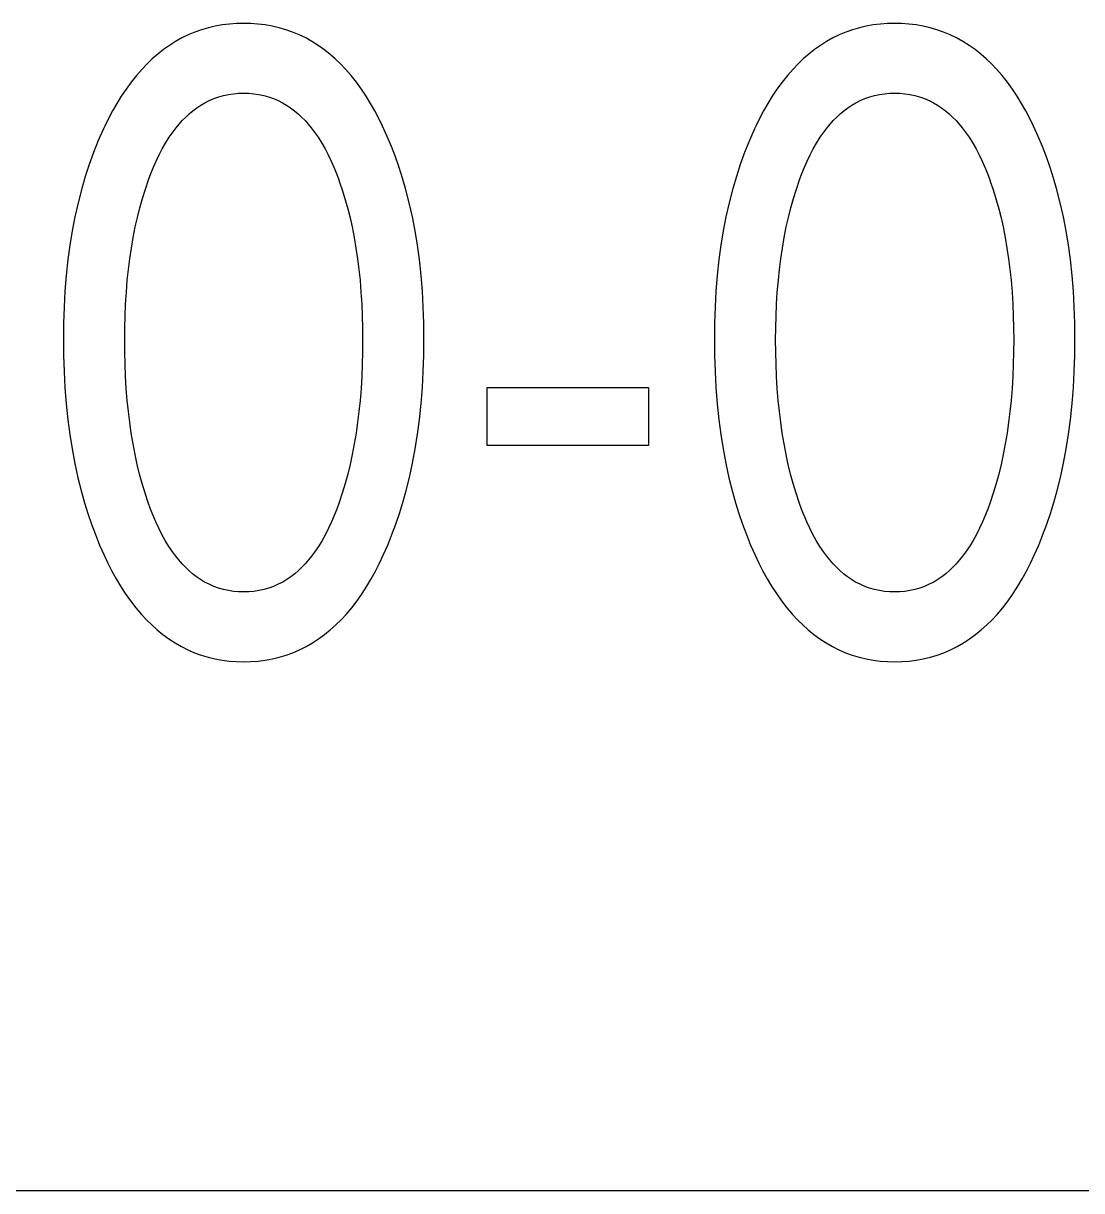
# Model space of a CAD drawing. Extents: x 0 to 420, y 0 to 297.
# Drawn here: x 197.406 to 200.329, y 186.173 to 189.398 of the extents above; entities that cross this region are included whole.
import ezdxf

# ---------------------------------------------------------------- set-up
doc = ezdxf.new("R2010")
doc.units = 0
doc.header["$LTSCALE"] = 23.1
doc.layers.add('10000_FRONT', color=7, linetype='CONTINUOUS')

msp = doc.modelspace()

# ---------------------------------------------------------------- linework, layer by layer
at = {"layer": '10000_FRONT', "color": 7, "linetype": 'CONTINUOUS'}
for p, q in [((197.9359, 189.3902), (197.9168, 189.3858)), ((197.9553, 189.3936), (197.9359, 189.3902)), ((197.9749, 189.396), (197.9553, 189.3936)), ((197.9946, 189.3975), (197.9749, 189.396)), ((198.0143, 189.398), (197.9946, 189.3975)), ((198.0341, 189.3975), (198.0143, 189.398)), ((198.0538, 189.3961), (198.0341, 189.3975)), ((198.0734, 189.3936), (198.0538, 189.3961)), ((198.0929, 189.3902), (198.0734, 189.3936)), ((198.1121, 189.3858), (198.0929, 189.3902)), ((199.7343, 189.3902), (199.7151, 189.3858)), ((199.7537, 189.3936), (199.7343, 189.3902)), ((199.7732, 189.396), (199.7537, 189.3936)), ((199.7929, 189.3975), (199.7732, 189.396)), ((199.8127, 189.398), (199.7929, 189.3975)), ((199.8324, 189.3975), (199.8127, 189.398)), ((199.8522, 189.3961), (199.8324, 189.3975)), ((199.8718, 189.3936), (199.8522, 189.3961)), ((199.8912, 189.3902), (199.8718, 189.3936)), ((199.9104, 189.3858), (199.8912, 189.3902)), ((197.8434, 189.3576), (197.826, 189.3479)), ((197.8614, 189.3664), (197.8434, 189.3576)), ((197.8795, 189.3739), (197.8614, 189.3664)), ((197.8979, 189.3804), (197.8795, 189.3739)), ((197.9168, 189.3858), (197.8979, 189.3804)), ((198.131, 189.3804), (198.1121, 189.3858)), ((198.1495, 189.3739), (198.131, 189.3804)), ((198.1676, 189.3664), (198.1495, 189.3739)), ((198.1856, 189.3576), (198.1676, 189.3664)), ((198.203, 189.3479), (198.1856, 189.3576)), ((199.6418, 189.3576), (199.6244, 189.3479)), ((199.6597, 189.3664), (199.6418, 189.3576)), ((199.6778, 189.3739), (199.6597, 189.3664)), ((199.6963, 189.3804), (199.6778, 189.3739)), ((199.7151, 189.3858), (199.6963, 189.3804)), ((199.9293, 189.3804), (199.9104, 189.3858)), ((199.9479, 189.3739), (199.9293, 189.3804)), ((199.966, 189.3664), (199.9479, 189.3739)), ((199.9839, 189.3576), (199.966, 189.3664)), ((200.0014, 189.3479), (199.9839, 189.3576)), ((197.7928, 189.3255), (197.7771, 189.3131)), ((197.8091, 189.3371), (197.7928, 189.3255)), ((197.826, 189.3479), (197.8091, 189.3371)), ((198.2199, 189.3372), (198.203, 189.3479)), ((198.2362, 189.3255), (198.2199, 189.3372)), ((198.252, 189.3131), (198.2362, 189.3255)), ((199.5912, 189.3255), (199.5754, 189.3131)), ((199.6075, 189.3371), (199.5912, 189.3255)), ((199.6244, 189.3479), (199.6075, 189.3371)), ((200.0182, 189.3372), (200.0014, 189.3479)), ((200.0346, 189.3255), (200.0182, 189.3372)), ((200.0503, 189.3131), (200.0346, 189.3255)), ((197.7619, 189.2999), (197.7474, 189.2861)), ((197.7771, 189.3131), (197.7619, 189.2999)), ((198.2671, 189.2999), (198.252, 189.3131)), ((198.2816, 189.2861), (198.2671, 189.2999)), ((199.5603, 189.2999), (199.5457, 189.2861)), ((199.5754, 189.3131), (199.5603, 189.2999)), ((200.0655, 189.2999), (200.0503, 189.3131)), ((200.08, 189.2861), (200.0655, 189.2999)), ((197.7335, 189.2716), (197.7179, 189.2538)), ((197.7474, 189.2861), (197.7335, 189.2716)), ((198.2955, 189.2716), (198.2816, 189.2861)), ((198.3111, 189.2538), (198.2955, 189.2716)), ((199.5319, 189.2716), (199.5162, 189.2538)), ((199.5457, 189.2861), (199.5319, 189.2716)), ((200.0939, 189.2716), (200.08, 189.2861)), ((200.1094, 189.2538), (200.0939, 189.2716)), ((197.7032, 189.2353), (197.6893, 189.2162)), ((197.7179, 189.2538), (197.7032, 189.2353)), ((198.3257, 189.2353), (198.3111, 189.2538)), ((198.3396, 189.2162), (198.3257, 189.2353)), ((199.5015, 189.2353), (199.4876, 189.2162)), ((199.5162, 189.2538), (199.5015, 189.2353)), ((200.1241, 189.2353), (200.1094, 189.2538)), ((200.1379, 189.2162), (200.1241, 189.2353)), ((197.6762, 189.1965), (197.6638, 189.1764)), ((197.6893, 189.2162), (197.6762, 189.1965)), ((197.9453, 189.1947), (197.9588, 189.1985)), ((197.9588, 189.1985), (197.9724, 189.2014)), ((197.9724, 189.2014), (197.9863, 189.2035)), ((197.9863, 189.2035), (198.0003, 189.2048)), ((198.0003, 189.2048), (198.0143, 189.2052)), ((198.0143, 189.2052), (198.0283, 189.2048)), ((198.0283, 189.2048), (198.0423, 189.2035)), ((198.0423, 189.2035), (198.0561, 189.2014)), ((198.0561, 189.2014), (198.0698, 189.1985)), ((198.0698, 189.1985), (198.0833, 189.1947)), ((198.3526, 189.1965), (198.3396, 189.2162)), ((198.3649, 189.1764), (198.3526, 189.1965)), ((199.4745, 189.1965), (199.4622, 189.1764)), ((199.4876, 189.2162), (199.4745, 189.1965)), ((199.7437, 189.1947), (199.7571, 189.1985)), ((199.7571, 189.1985), (199.7708, 189.2014)), ((199.7708, 189.2014), (199.7847, 189.2035)), ((199.7847, 189.2035), (199.7986, 189.2048)), ((199.7986, 189.2048), (199.8127, 189.2052)), ((199.8127, 189.2052), (199.8267, 189.2048)), ((199.8267, 189.2048), (199.8407, 189.2035)), ((199.8407, 189.2035), (199.8545, 189.2014)), ((199.8545, 189.2014), (199.8682, 189.1985)), ((199.8682, 189.1985), (199.8816, 189.1947)), ((200.151, 189.1965), (200.1379, 189.2162)), ((200.1633, 189.1764), (200.151, 189.1965)), ((197.6638, 189.1764), (197.6521, 189.1558)), ((197.874, 189.1566), (197.8846, 189.1645)), ((197.8846, 189.1645), (197.8956, 189.1719)), ((197.8956, 189.1719), (197.907, 189.1786)), ((197.907, 189.1786), (197.9194, 189.1848)), ((197.9194, 189.1848), (197.9322, 189.1902)), ((197.9322, 189.1902), (197.9453, 189.1947)), ((198.0833, 189.1947), (198.0964, 189.1902)), ((198.0964, 189.1902), (198.1092, 189.1848)), ((198.1092, 189.1848), (198.1216, 189.1786)), ((198.1216, 189.1786), (198.133, 189.1719)), ((198.133, 189.1719), (198.144, 189.1645)), ((198.144, 189.1645), (198.1546, 189.1566)), ((198.3766, 189.1558), (198.3649, 189.1764)), ((199.4622, 189.1764), (199.4505, 189.1558)), ((199.6724, 189.1566), (199.6829, 189.1645)), ((199.6829, 189.1645), (199.6939, 189.1719)), ((199.6939, 189.1719), (199.7053, 189.1786)), ((199.7053, 189.1786), (199.7177, 189.1848)), ((199.7177, 189.1848), (199.7305, 189.1902)), ((199.7305, 189.1902), (199.7437, 189.1947)), ((199.8816, 189.1947), (199.8948, 189.1902)), ((199.8948, 189.1902), (199.9076, 189.1848)), ((199.9076, 189.1848), (199.92, 189.1786)), ((199.92, 189.1786), (199.9314, 189.1719)), ((199.9314, 189.1719), (199.9424, 189.1645)), ((199.9424, 189.1645), (199.9529, 189.1566)), ((200.1749, 189.1558), (200.1633, 189.1764)), ((197.6411, 189.1349), (197.6306, 189.1136)), ((197.6521, 189.1558), (197.6411, 189.1349)), ((197.8448, 189.1294), (197.8542, 189.139)), ((197.8542, 189.139), (197.8639, 189.148)), ((197.8639, 189.148), (197.874, 189.1566)), ((198.1546, 189.1566), (198.1647, 189.148)), ((198.1647, 189.148), (198.1744, 189.139)), ((198.1744, 189.139), (198.1838, 189.1294)), ((198.3876, 189.1348), (198.3766, 189.1558)), ((198.398, 189.1136), (198.3876, 189.1348)), ((199.4394, 189.1349), (199.429, 189.1136)), ((199.4505, 189.1558), (199.4394, 189.1349)), ((199.6432, 189.1294), (199.6525, 189.139)), ((199.6525, 189.139), (199.6622, 189.148)), ((199.6622, 189.148), (199.6724, 189.1566)), ((199.9529, 189.1566), (199.9631, 189.148)), ((199.9631, 189.148), (199.9728, 189.139)), ((199.9728, 189.139), (199.9821, 189.1294)), ((200.1859, 189.1348), (200.1749, 189.1558)), ((200.1963, 189.1136), (200.1859, 189.1348)), ((197.6271, 189.1061), (197.6128, 189.074)), ((197.6306, 189.1136), (197.6271, 189.1061)), ((197.8194, 189.0986), (197.8274, 189.1092)), ((197.8274, 189.1092), (197.8359, 189.1195)), ((197.8359, 189.1195), (197.8448, 189.1294)), ((198.1838, 189.1294), (198.1927, 189.1195)), ((198.1927, 189.1195), (198.2011, 189.1092)), ((198.2011, 189.1092), (198.2092, 189.0986)), ((198.4107, 189.0857), (198.398, 189.1136)), ((199.4255, 189.1061), (199.4112, 189.074)), ((199.429, 189.1136), (199.4255, 189.1061)), ((199.6177, 189.0986), (199.6258, 189.1092)), ((199.6258, 189.1092), (199.6343, 189.1195)), ((199.6343, 189.1195), (199.6432, 189.1294)), ((199.9821, 189.1294), (199.991, 189.1195)), ((199.991, 189.1195), (199.9995, 189.1092)), ((199.9995, 189.1092), (200.0076, 189.0986)), ((200.209, 189.0857), (200.1963, 189.1136)), ((197.6128, 189.074), (197.5998, 189.0413)), ((197.7893, 189.0511), (197.7986, 189.0673)), ((197.7986, 189.0673), (197.8086, 189.0832)), ((197.8086, 189.0832), (197.8194, 189.0986)), ((198.2092, 189.0986), (198.22, 189.0832)), ((198.22, 189.0832), (198.23, 189.0673)), ((198.23, 189.0673), (198.2393, 189.0511)), ((198.4225, 189.0574), (198.4107, 189.0857)), ((199.4112, 189.074), (199.3981, 189.0413)), ((199.5876, 189.0511), (199.5969, 189.0673)), ((199.5969, 189.0673), (199.6069, 189.0832)), ((199.6069, 189.0832), (199.6177, 189.0986)), ((200.0076, 189.0986), (200.0184, 189.0832)), ((200.0184, 189.0832), (200.0284, 189.0673)), ((200.0284, 189.0673), (200.0377, 189.0511)), ((200.2209, 189.0574), (200.209, 189.0857)), ((197.5998, 189.0413), (197.5878, 189.0083)), ((197.7806, 189.0345), (197.7893, 189.0511)), ((198.2393, 189.0511), (198.248, 189.0345)), ((198.4335, 189.0287), (198.4225, 189.0574)), ((199.3981, 189.0413), (199.3861, 189.0083)), ((199.579, 189.0345), (199.5876, 189.0511)), ((200.0377, 189.0511), (200.0463, 189.0345)), ((200.2319, 189.0287), (200.2209, 189.0574)), ((197.5878, 189.0083), (197.5769, 188.9749)), ((197.7651, 189.0004), (197.7726, 189.0175)), ((197.7726, 189.0175), (197.7806, 189.0345)), ((198.248, 189.0345), (198.256, 189.0175)), ((198.256, 189.0175), (198.2635, 189.0004)), ((198.4437, 188.9998), (198.4335, 189.0287)), ((199.3861, 189.0083), (199.3753, 188.9749)), ((199.5634, 189.0004), (199.5709, 189.0175)), ((199.5709, 189.0175), (199.579, 189.0345)), ((200.0463, 189.0345), (200.0544, 189.0175)), ((200.0544, 189.0175), (200.0619, 189.0004)), ((200.242, 188.9998), (200.2319, 189.0287)), ((197.5769, 188.9749), (197.567, 188.9412)), ((197.7515, 188.9654), (197.7581, 188.983)), ((197.7581, 188.983), (197.7651, 189.0004)), ((198.2635, 189.0004), (198.2705, 188.983)), ((198.2705, 188.983), (198.2771, 188.9654)), ((198.453, 188.9706), (198.4437, 188.9998)), ((198.4615, 188.9412), (198.453, 188.9706)), ((199.3753, 188.9749), (199.3654, 188.9412)), ((199.5499, 188.9654), (199.5564, 188.983)), ((199.5564, 188.983), (199.5634, 189.0004)), ((200.0619, 189.0004), (200.0689, 188.983)), ((200.0689, 188.983), (200.0755, 188.9654)), ((200.2514, 188.9706), (200.242, 188.9998)), ((200.2599, 188.9412), (200.2514, 188.9706)), ((197.567, 188.9412), (197.5571, 188.9025)), ((197.7347, 188.914), (197.7427, 188.9399)), ((197.7427, 188.9399), (197.7515, 188.9654)), ((198.2771, 188.9654), (198.2792, 188.9596)), ((198.2792, 188.9596), (198.2874, 188.9351)), ((198.4715, 188.9025), (198.4615, 188.9412)), ((199.3654, 188.9412), (199.3554, 188.9025)), ((199.533, 188.914), (199.5411, 188.9399)), ((199.5411, 188.9399), (199.5499, 188.9654)), ((200.0755, 188.9654), (200.0775, 188.9596)), ((200.0775, 188.9596), (200.0858, 188.9351)), ((200.2699, 188.9025), (200.2599, 188.9412)), ((197.7274, 188.888), (197.7347, 188.914)), ((198.2874, 188.9351), (198.295, 188.9105)), ((198.295, 188.9105), (198.3018, 188.8856)), ((199.5257, 188.888), (199.533, 188.914)), ((200.0858, 188.9351), (200.0933, 188.9105)), ((200.0933, 188.9105), (200.1002, 188.8856)), ((197.5571, 188.9025), (197.5483, 188.8635)), ((197.7208, 188.8618), (197.7274, 188.888)), ((198.3018, 188.8856), (198.3081, 188.8606)), ((198.4803, 188.8635), (198.4715, 188.9025)), ((199.3554, 188.9025), (199.3467, 188.8635)), ((199.5192, 188.8618), (199.5257, 188.888)), ((200.1002, 188.8856), (200.1064, 188.8606)), ((200.2787, 188.8635), (200.2699, 188.9025)), ((197.5483, 188.8635), (197.5407, 188.8243)), ((197.7149, 188.8355), (197.7208, 188.8618)), ((198.3081, 188.8606), (198.3137, 188.8355)), ((198.4879, 188.8243), (198.4803, 188.8635)), ((199.3467, 188.8635), (199.3391, 188.8243)), ((199.5132, 188.8355), (199.5192, 188.8618)), ((200.1064, 188.8606), (200.1121, 188.8355)), ((200.2862, 188.8243), (200.2787, 188.8635)), ((197.5407, 188.8243), (197.5343, 188.7848)), ((197.7091, 188.8062), (197.7149, 188.8355)), ((198.3137, 188.8355), (198.3195, 188.8062)), ((198.4943, 188.7848), (198.4879, 188.8243)), ((199.3391, 188.8243), (199.3326, 188.7848)), ((199.5074, 188.8062), (199.5132, 188.8355)), ((200.1121, 188.8355), (200.1179, 188.8062)), ((200.2927, 188.7848), (200.2862, 188.8243)), ((197.5343, 188.7848), (197.5289, 188.7452)), ((197.704, 188.7768), (197.7091, 188.8062)), ((198.3195, 188.8062), (198.3246, 188.7768)), ((198.4997, 188.7452), (198.4943, 188.7848)), ((199.3326, 188.7848), (199.3273, 188.7452)), ((199.5024, 188.7768), (199.5074, 188.8062)), ((200.1179, 188.8062), (200.1229, 188.7768)), ((200.2981, 188.7452), (200.2927, 188.7848)), ((197.5289, 188.7452), (197.5242, 188.7015)), ((197.696, 188.7177), (197.6997, 188.7473)), ((197.6997, 188.7473), (197.704, 188.7768)), ((198.3246, 188.7768), (198.3289, 188.7473)), ((198.3289, 188.7473), (198.3326, 188.7177)), ((198.5044, 188.7015), (198.4997, 188.7452)), ((199.3273, 188.7452), (199.3225, 188.7015)), ((199.4943, 188.7177), (199.498, 188.7473)), ((199.498, 188.7473), (199.5024, 188.7768)), ((200.1229, 188.7768), (200.1273, 188.7473)), ((200.1273, 188.7473), (200.131, 188.7177)), ((200.3028, 188.7015), (200.2981, 188.7452)), ((197.6929, 188.6881), (197.696, 188.7177)), ((198.3326, 188.7177), (198.3357, 188.6881)), ((199.4913, 188.6881), (199.4943, 188.7177)), ((200.131, 188.7177), (200.1341, 188.6881)), ((197.5242, 188.7015), (197.5206, 188.6576)), ((197.6902, 188.6552), (197.6929, 188.6881)), ((198.3357, 188.6881), (198.3384, 188.6552)), ((198.508, 188.6576), (198.5044, 188.7015)), ((199.3225, 188.7015), (199.3189, 188.6576)), ((199.4885, 188.6552), (199.4913, 188.6881)), ((200.1341, 188.6881), (200.1368, 188.6552)), ((200.3064, 188.6576), (200.3028, 188.7015)), ((197.5206, 188.6576), (197.5181, 188.6137)), ((197.6881, 188.6222), (197.6902, 188.6552)), ((198.3384, 188.6552), (198.3405, 188.6222)), ((198.5105, 188.6137), (198.508, 188.6576)), ((199.3189, 188.6576), (199.3165, 188.6137)), ((199.4865, 188.6222), (199.4885, 188.6552)), ((200.1368, 188.6552), (200.1388, 188.6222)), ((200.3088, 188.6137), (200.3064, 188.6576)), ((197.6867, 188.5893), (197.6881, 188.6222)), ((198.3405, 188.6222), (198.3419, 188.5893)), ((199.485, 188.5893), (199.4865, 188.6222)), ((200.1388, 188.6222), (200.1403, 188.5893)), ((197.5181, 188.6137), (197.5167, 188.5697)), ((197.6859, 188.5563), (197.6867, 188.5893)), ((198.3419, 188.5893), (198.3427, 188.5563)), ((198.5119, 188.5697), (198.5105, 188.6137)), ((199.3165, 188.6137), (199.315, 188.5697)), ((199.4842, 188.5563), (199.485, 188.5893)), ((200.1403, 188.5893), (200.1411, 188.5563)), ((200.3103, 188.5697), (200.3088, 188.6137)), ((197.5167, 188.5697), (197.5162, 188.5257)), ((197.6856, 188.5233), (197.6859, 188.5563)), ((198.3427, 188.5563), (198.343, 188.5233)), ((198.5124, 188.5257), (198.5119, 188.5697)), ((199.315, 188.5697), (199.3145, 188.5257)), ((199.4839, 188.5233), (199.4842, 188.5563)), ((200.1411, 188.5563), (200.1414, 188.5233)), ((200.3108, 188.5257), (200.3103, 188.5697)), ((197.5162, 188.5257), (197.5166, 188.4809)), ((197.6858, 188.4898), (197.6856, 188.5233)), ((198.343, 188.5233), (198.3428, 188.4898)), ((198.512, 188.481), (198.5124, 188.5257)), ((199.3145, 188.5257), (199.315, 188.4809)), ((199.4842, 188.4898), (199.4839, 188.5233)), ((200.1414, 188.5233), (200.1411, 188.4898)), ((200.3103, 188.481), (200.3108, 188.5257)), ((197.6866, 188.4563), (197.6858, 188.4898)), ((198.3428, 188.4898), (198.3419, 188.4563)), ((199.485, 188.4563), (199.4842, 188.4898)), ((200.1411, 188.4898), (200.1403, 188.4563)), ((197.5166, 188.4809), (197.518, 188.4362)), ((197.6881, 188.4229), (197.6866, 188.4563)), ((198.3419, 188.4563), (198.3405, 188.4229)), ((198.5106, 188.4364), (198.512, 188.481)), ((199.315, 188.4809), (199.3164, 188.4362)), ((199.4864, 188.4229), (199.485, 188.4563)), ((200.1403, 188.4563), (200.1389, 188.4229)), ((200.3089, 188.4364), (200.3103, 188.481)), ((197.518, 188.4362), (197.5205, 188.3915)), ((197.6901, 188.3894), (197.6881, 188.4229)), ((198.3405, 188.4229), (198.3385, 188.3894)), ((198.5081, 188.3918), (198.5106, 188.4364)), ((199.3164, 188.4362), (199.3188, 188.3915)), ((199.4885, 188.3894), (199.4864, 188.4229)), ((200.1389, 188.4229), (200.1369, 188.3894)), ((200.3065, 188.3918), (200.3089, 188.4364)), ((197.5205, 188.3915), (197.524, 188.3469)), ((198.5046, 188.3473), (198.5081, 188.3918)), ((198.6873, 188.2317), (198.6873, 188.3919)), ((198.6873, 188.3919), (199.1323, 188.3919)), ((199.1323, 188.3919), (199.1323, 188.2317)), ((199.3188, 188.3915), (199.3224, 188.3469)), ((200.3029, 188.3473), (200.3065, 188.3918)), ((197.6928, 188.3561), (197.6901, 188.3894)), ((198.3385, 188.3894), (198.3358, 188.3561)), ((199.4912, 188.3561), (199.4885, 188.3894)), ((200.1369, 188.3894), (200.1342, 188.3561)), ((197.524, 188.3469), (197.5287, 188.3024)), ((197.6958, 188.3259), (197.6928, 188.3561)), ((197.6995, 188.2959), (197.6958, 188.3259)), ((198.3328, 188.3259), (198.3291, 188.2959)), ((198.3358, 188.3561), (198.3328, 188.3259)), ((198.4999, 188.3029), (198.5046, 188.3473)), ((199.3224, 188.3469), (199.3271, 188.3024)), ((199.4942, 188.3259), (199.4912, 188.3561)), ((199.4979, 188.2959), (199.4942, 188.3259)), ((200.1311, 188.3259), (200.1275, 188.2959)), ((200.1342, 188.3561), (200.1311, 188.3259)), ((200.2983, 188.3029), (200.3029, 188.3473)), ((197.5287, 188.3024), (197.534, 188.2622)), ((197.7038, 188.2659), (197.6995, 188.2959)), ((198.3291, 188.2959), (198.3248, 188.2659)), ((198.4946, 188.2627), (198.4999, 188.3029)), ((199.3271, 188.3024), (199.3323, 188.2622)), ((199.5021, 188.2659), (199.4979, 188.2959)), ((200.1275, 188.2959), (200.1232, 188.2659)), ((200.293, 188.2627), (200.2983, 188.3029)), ((197.534, 188.2622), (197.5403, 188.2221)), ((197.7088, 188.236), (197.7038, 188.2659)), ((198.3248, 188.2659), (198.3198, 188.236)), ((198.4883, 188.2226), (198.4946, 188.2627)), ((199.3323, 188.2622), (199.3387, 188.2221)), ((199.5071, 188.236), (199.5021, 188.2659)), ((200.1232, 188.2659), (200.1182, 188.236)), ((200.2866, 188.2226), (200.293, 188.2627)), ((197.7145, 188.2063), (197.7088, 188.236)), ((198.3198, 188.236), (198.3141, 188.2063)), ((199.1323, 188.2317), (198.6873, 188.2317)), ((199.5128, 188.2063), (199.5071, 188.236)), ((200.1182, 188.236), (200.1125, 188.2063)), ((197.5403, 188.2221), (197.5478, 188.1822)), ((197.7203, 188.1794), (197.7145, 188.2063)), ((198.3141, 188.2063), (198.3083, 188.1794)), ((198.4808, 188.1827), (198.4883, 188.2226)), ((199.3387, 188.2221), (199.3461, 188.1822)), ((199.5187, 188.1794), (199.5128, 188.2063)), ((200.1125, 188.2063), (200.1067, 188.1794)), ((200.2792, 188.1827), (200.2866, 188.2226)), ((197.5478, 188.1822), (197.5564, 188.1425)), ((197.7268, 188.1528), (197.7203, 188.1794)), ((198.3083, 188.1794), (198.3018, 188.1528)), ((198.4722, 188.1431), (198.4808, 188.1827)), ((199.3461, 188.1822), (199.3547, 188.1425)), ((199.5251, 188.1528), (199.5187, 188.1794)), ((200.1067, 188.1794), (200.1002, 188.1528)), ((200.2706, 188.1431), (200.2792, 188.1827)), ((197.5564, 188.1425), (197.5662, 188.1032)), ((197.734, 188.1263), (197.7268, 188.1528)), ((198.3018, 188.1528), (198.2946, 188.1263)), ((198.4624, 188.1037), (198.4722, 188.1431)), ((199.3547, 188.1425), (199.3646, 188.1032)), ((199.5323, 188.1263), (199.5251, 188.1528)), ((200.1002, 188.1528), (200.093, 188.1263)), ((200.2607, 188.1037), (200.2706, 188.1431)), ((197.5662, 188.1032), (197.5746, 188.0733)), ((197.7419, 188.1), (197.734, 188.1263)), ((197.7506, 188.0739), (197.7419, 188.1)), ((198.2867, 188.1), (198.278, 188.0739)), ((198.2946, 188.1263), (198.2867, 188.1)), ((198.454, 188.0738), (198.4624, 188.1037)), ((199.3646, 188.1032), (199.373, 188.0733)), ((199.5403, 188.1), (199.5323, 188.1263)), ((199.5489, 188.0739), (199.5403, 188.1)), ((200.0851, 188.1), (200.0764, 188.0739)), ((200.093, 188.1263), (200.0851, 188.1)), ((200.2523, 188.0738), (200.2607, 188.1037)), ((197.5746, 188.0733), (197.5838, 188.0437)), ((197.7571, 188.0558), (197.7506, 188.0739)), ((198.278, 188.0739), (198.2715, 188.0558)), ((198.4448, 188.0441), (198.454, 188.0738)), ((199.373, 188.0733), (199.3822, 188.0437)), ((199.5555, 188.0558), (199.5489, 188.0739)), ((200.0764, 188.0739), (200.0698, 188.0558)), ((200.2431, 188.0441), (200.2523, 188.0738)), ((197.5838, 188.0437), (197.5938, 188.0144)), ((197.7641, 188.038), (197.7571, 188.0558)), ((197.7716, 188.0203), (197.7641, 188.038)), ((198.2645, 188.038), (198.257, 188.0203)), ((198.2715, 188.0558), (198.2645, 188.038)), ((198.4348, 188.0146), (198.4448, 188.0441)), ((199.3822, 188.0437), (199.3921, 188.0144)), ((199.5625, 188.038), (199.5555, 188.0558)), ((199.57, 188.0203), (199.5625, 188.038)), ((200.0628, 188.038), (200.0554, 188.0203)), ((200.0698, 188.0558), (200.0628, 188.038)), ((200.2332, 188.0146), (200.2431, 188.0441)), ((197.5938, 188.0144), (197.6046, 187.9853)), ((197.7797, 188.0029), (197.7716, 188.0203)), ((197.7883, 187.9858), (197.7797, 188.0029)), ((198.2489, 188.0029), (198.2403, 187.9858)), ((198.257, 188.0203), (198.2489, 188.0029)), ((198.424, 187.9855), (198.4348, 188.0146)), ((199.3921, 188.0144), (199.4029, 187.9853)), ((199.578, 188.0029), (199.57, 188.0203)), ((199.5867, 187.9858), (199.578, 188.0029)), ((200.0473, 188.0029), (200.0386, 187.9858)), ((200.0554, 188.0203), (200.0473, 188.0029)), ((200.2224, 187.9855), (200.2332, 188.0146)), ((197.6046, 187.9853), (197.6163, 187.9565)), ((197.7976, 187.969), (197.7883, 187.9858)), ((198.2403, 187.9858), (198.2309, 187.969)), ((198.4123, 187.9566), (198.424, 187.9855)), ((199.4029, 187.9853), (199.4146, 187.9565)), ((199.596, 187.969), (199.5867, 187.9858)), ((200.0386, 187.9858), (200.0293, 187.969)), ((200.2107, 187.9566), (200.2224, 187.9855)), ((197.6163, 187.9565), (197.6288, 187.9281)), ((197.8077, 187.9526), (197.7976, 187.969)), ((197.8185, 187.9367), (197.8077, 187.9526)), ((198.2209, 187.9526), (198.21, 187.9367)), ((198.2309, 187.969), (198.2209, 187.9526)), ((198.3998, 187.9281), (198.4123, 187.9566)), ((199.4146, 187.9565), (199.4272, 187.9281)), ((199.6061, 187.9526), (199.596, 187.969)), ((199.6169, 187.9367), (199.6061, 187.9526)), ((200.0192, 187.9526), (200.0084, 187.9367)), ((200.0293, 187.969), (200.0192, 187.9526)), ((200.1982, 187.9281), (200.2107, 187.9566)), ((197.6288, 187.9281), (197.6392, 187.9062)), ((197.6392, 187.9062), (197.6502, 187.8846)), ((197.8266, 187.9258), (197.8185, 187.9367)), ((197.8351, 187.9152), (197.8266, 187.9258)), ((197.844, 187.905), (197.8351, 187.9152)), ((198.1935, 187.9152), (198.1846, 187.905)), ((198.202, 187.9258), (198.1935, 187.9152)), ((198.21, 187.9367), (198.202, 187.9258)), ((198.3785, 187.8846), (198.3894, 187.9062)), ((198.3894, 187.9062), (198.3998, 187.9281)), ((199.4272, 187.9281), (199.4376, 187.9062)), ((199.4376, 187.9062), (199.4486, 187.8846)), ((199.625, 187.9258), (199.6169, 187.9367)), ((199.6335, 187.9152), (199.625, 187.9258)), ((199.6424, 187.905), (199.6335, 187.9152)), ((199.9918, 187.9152), (199.9829, 187.905)), ((200.0003, 187.9258), (199.9918, 187.9152)), ((200.0084, 187.9367), (200.0003, 187.9258)), ((200.1768, 187.8846), (200.1878, 187.9062)), ((200.1878, 187.9062), (200.1982, 187.9281)), ((197.6502, 187.8846), (197.6619, 187.8634)), ((197.8533, 187.8952), (197.844, 187.905)), ((197.8631, 187.8859), (197.8533, 187.8952)), ((197.8733, 187.877), (197.8631, 187.8859)), ((197.8839, 187.8688), (197.8733, 187.877)), ((198.1553, 187.877), (198.1447, 187.8688)), ((198.1655, 187.8859), (198.1553, 187.877)), ((198.1753, 187.8952), (198.1655, 187.8859)), ((198.1846, 187.905), (198.1753, 187.8952)), ((198.3669, 187.8634), (198.3785, 187.8846)), ((199.4486, 187.8846), (199.4603, 187.8634)), ((199.6517, 187.8952), (199.6424, 187.905)), ((199.6614, 187.8859), (199.6517, 187.8952)), ((199.6716, 187.877), (199.6614, 187.8859)), ((199.6823, 187.8688), (199.6716, 187.877)), ((199.9537, 187.877), (199.9431, 187.8688)), ((199.9639, 187.8859), (199.9537, 187.877)), ((199.9736, 187.8952), (199.9639, 187.8859)), ((199.9829, 187.905), (199.9736, 187.8952)), ((200.1652, 187.8634), (200.1768, 187.8846)), ((197.6619, 187.8634), (197.6743, 187.8425)), ((197.6743, 187.8425), (197.6874, 187.8222)), ((197.8949, 187.8612), (197.8839, 187.8688)), ((197.9065, 187.8543), (197.8949, 187.8612)), ((197.9189, 187.848), (197.9065, 187.8543)), ((197.9317, 187.8424), (197.9189, 187.848)), ((197.9449, 187.8377), (197.9317, 187.8424)), ((198.0969, 187.8424), (198.0837, 187.8377)), ((198.1097, 187.848), (198.0969, 187.8424)), ((198.1221, 187.8543), (198.1097, 187.848)), ((198.1336, 187.8612), (198.1221, 187.8543)), ((198.1447, 187.8688), (198.1336, 187.8612)), ((198.3415, 187.8222), (198.3545, 187.8425)), ((198.3545, 187.8425), (198.3669, 187.8634)), ((199.4603, 187.8634), (199.4726, 187.8425)), ((199.4726, 187.8425), (199.4858, 187.8222)), ((199.6933, 187.8612), (199.6823, 187.8688)), ((199.7048, 187.8543), (199.6933, 187.8612)), ((199.7172, 187.848), (199.7048, 187.8543)), ((199.7301, 187.8424), (199.7172, 187.848)), ((199.7433, 187.8377), (199.7301, 187.8424)), ((199.8952, 187.8424), (199.882, 187.8377)), ((199.9081, 187.848), (199.8952, 187.8424)), ((199.9205, 187.8543), (199.9081, 187.848)), ((199.932, 187.8612), (199.9205, 187.8543)), ((199.9431, 187.8688), (199.932, 187.8612)), ((200.1398, 187.8222), (200.1529, 187.8425)), ((200.1529, 187.8425), (200.1652, 187.8634)), ((197.6874, 187.8222), (197.7013, 187.8024)), ((197.9584, 187.8338), (197.9449, 187.8377)), ((197.9722, 187.8308), (197.9584, 187.8338)), ((197.9861, 187.8286), (197.9722, 187.8308)), ((198.0002, 187.8273), (197.9861, 187.8286)), ((198.0143, 187.8269), (198.0002, 187.8273)), ((198.0284, 187.8273), (198.0143, 187.8269)), ((198.0425, 187.8286), (198.0284, 187.8273)), ((198.0564, 187.8308), (198.0425, 187.8286)), ((198.0702, 187.8338), (198.0564, 187.8308)), ((198.0837, 187.8377), (198.0702, 187.8338)), ((198.3276, 187.8024), (198.3415, 187.8222)), ((199.4858, 187.8222), (199.4997, 187.8024)), ((199.7568, 187.8338), (199.7433, 187.8377)), ((199.7706, 187.8308), (199.7568, 187.8338)), ((199.7845, 187.8286), (199.7706, 187.8308)), ((199.7985, 187.8273), (199.7845, 187.8286)), ((199.8127, 187.8269), (199.7985, 187.8273)), ((199.8268, 187.8273), (199.8127, 187.8269)), ((199.8408, 187.8286), (199.8268, 187.8273)), ((199.8548, 187.8308), (199.8408, 187.8286)), ((199.8685, 187.8338), (199.8548, 187.8308)), ((199.882, 187.8377), (199.8685, 187.8338)), ((200.1259, 187.8024), (200.1398, 187.8222)), ((197.7013, 187.8024), (197.7161, 187.7833)), ((197.7161, 187.7833), (197.7319, 187.7648)), ((198.2971, 187.7648), (198.3128, 187.7833)), ((198.3128, 187.7833), (198.3276, 187.8024)), ((199.4997, 187.8024), (199.5145, 187.7833)), ((199.5145, 187.7833), (199.5302, 187.7648)), ((200.0955, 187.7648), (200.1112, 187.7833)), ((200.1112, 187.7833), (200.1259, 187.8024)), ((197.7319, 187.7648), (197.7458, 187.7499)), ((197.7458, 187.7499), (197.7603, 187.7356)), ((198.2687, 187.7356), (198.2833, 187.7499)), ((198.2833, 187.7499), (198.2971, 187.7648)), ((199.5302, 187.7648), (199.5441, 187.7499)), ((199.5441, 187.7499), (199.5587, 187.7356)), ((200.0671, 187.7356), (200.0816, 187.7499)), ((200.0816, 187.7499), (200.0955, 187.7648)), ((197.7603, 187.7356), (197.7755, 187.722)), ((197.7755, 187.722), (197.7913, 187.7091)), ((198.2377, 187.7091), (198.2535, 187.722)), ((198.2535, 187.722), (198.2687, 187.7356)), ((199.5587, 187.7356), (199.5738, 187.722)), ((199.5738, 187.722), (199.5896, 187.7091)), ((200.0361, 187.7091), (200.0519, 187.722)), ((200.0519, 187.722), (200.0671, 187.7356)), ((197.7913, 187.7091), (197.8077, 187.6971)), ((197.8077, 187.6971), (197.8247, 187.686)), ((197.8247, 187.686), (197.8423, 187.6758)), ((198.1868, 187.6758), (198.2043, 187.686)), ((198.2043, 187.686), (198.2213, 187.6971)), ((198.2213, 187.6971), (198.2377, 187.7091)), ((199.5896, 187.7091), (199.6061, 187.6971)), ((199.6061, 187.6971), (199.6231, 187.686)), ((199.6231, 187.686), (199.6406, 187.6758)), ((199.9851, 187.6758), (200.0027, 187.686)), ((200.0027, 187.686), (200.0197, 187.6971)), ((200.0197, 187.6971), (200.0361, 187.7091)), ((197.8423, 187.6758), (197.8604, 187.6668)), ((197.8604, 187.6668), (197.8785, 187.659)), ((197.8785, 187.659), (197.8971, 187.6524)), ((197.8971, 187.6524), (197.916, 187.6467)), ((198.1128, 187.6467), (198.1318, 187.6523)), ((198.1318, 187.6523), (198.1504, 187.659)), ((198.1504, 187.659), (198.1686, 187.6668)), ((198.1686, 187.6668), (198.1868, 187.6758)), ((199.6406, 187.6758), (199.6587, 187.6668)), ((199.6587, 187.6668), (199.6769, 187.659)), ((199.6769, 187.659), (199.6954, 187.6524)), ((199.6954, 187.6524), (199.7144, 187.6467)), ((199.9112, 187.6467), (199.9302, 187.6523)), ((199.9302, 187.6523), (199.9488, 187.659)), ((199.9488, 187.659), (199.967, 187.6668)), ((199.967, 187.6668), (199.9851, 187.6758)), ((197.916, 187.6467), (197.9353, 187.6422)), ((197.9353, 187.6422), (197.9548, 187.6386)), ((197.9548, 187.6386), (197.9746, 187.6361)), ((197.9746, 187.6361), (197.9944, 187.6346)), ((197.9944, 187.6346), (198.0143, 187.6341)), ((198.0143, 187.6341), (198.0342, 187.6346)), ((198.0342, 187.6346), (198.0541, 187.6361)), ((198.0541, 187.6361), (198.0739, 187.6386)), ((198.0739, 187.6386), (198.0935, 187.6421)), ((198.0935, 187.6421), (198.1128, 187.6467)), ((199.7144, 187.6467), (199.7337, 187.6422)), ((199.7337, 187.6422), (199.7532, 187.6386)), ((199.7532, 187.6386), (199.7729, 187.6361)), ((199.7729, 187.6361), (199.7928, 187.6346)), ((199.7928, 187.6346), (199.8127, 187.6341)), ((199.8127, 187.6341), (199.8326, 187.6346)), ((199.8326, 187.6346), (199.8525, 187.6361)), ((199.8525, 187.6361), (199.8723, 187.6386)), ((199.8723, 187.6386), (199.8918, 187.6421)), ((199.8918, 187.6421), (199.9112, 187.6467)), ((137.7976, 186.1727), (207.2976, 186.1727))]:
    msp.add_line(p, q, dxfattribs=at)

doc.saveas('drawing.dxf')
